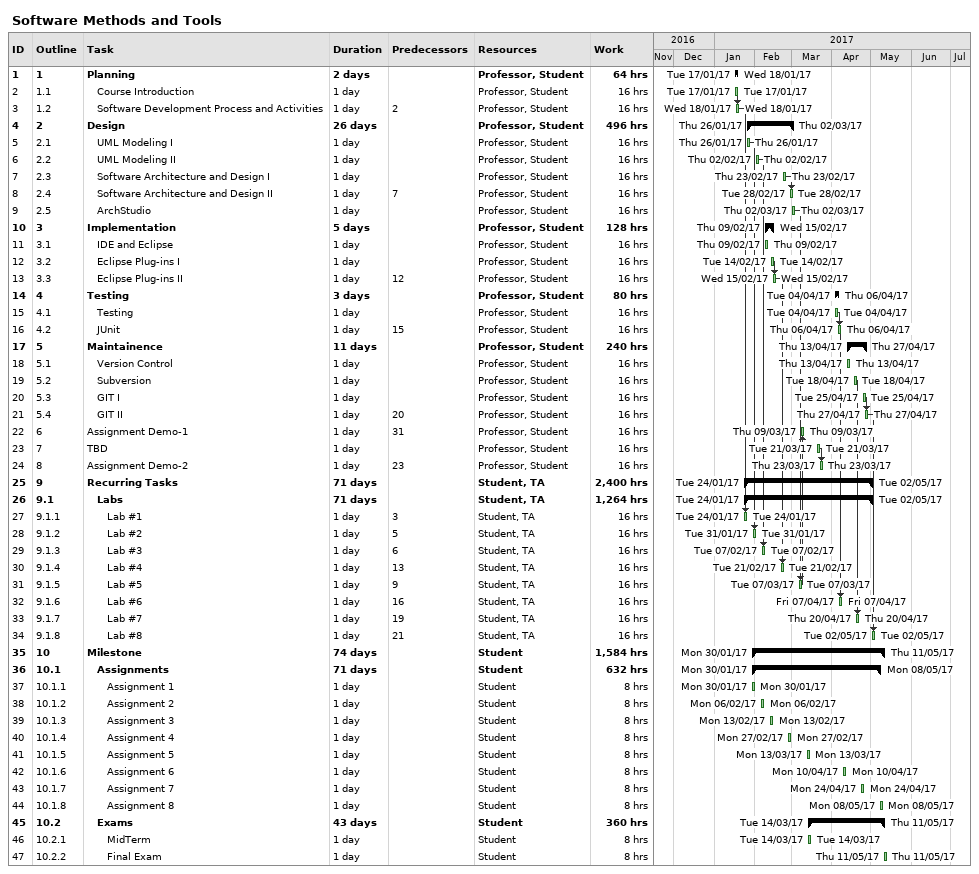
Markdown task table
Software Methods and Tools

| ID | WBS | Task | Duration | Start | Finish | Predecessors | Resources | Work (h) |
|---|---|---|---|---|---|---|---|---|
| 1 | 1 | **Planning** | 2d | 2017-01-17 | 2017-01-18 |  | Professor, Student | 64 |
| 2 | 1.1 | Course Introduction | 1d | 2017-01-17 | 2017-01-17 |  | Professor, Student | 16 |
| 3 | 1.2 | Software Development Process and Activities | 1d | 2017-01-18 | 2017-01-18 | 2 | Professor, Student | 16 |
| 4 | 2 | **Design** | 26d | 2017-01-26 | 2017-03-02 |  | Professor, Student | 496 |
| 5 | 2.1 | UML Modeling I | 1d | 2017-01-26 | 2017-01-26 |  | Professor, Student | 16 |
| 6 | 2.2 | UML Modeling II | 1d | 2017-02-02 | 2017-02-02 |  | Professor, Student | 16 |
| 7 | 2.3 | Software Architecture and Design I | 1d | 2017-02-23 | 2017-02-23 |  | Professor, Student | 16 |
| 8 | 2.4 | Software Architecture and Design II | 1d | 2017-02-28 | 2017-02-28 | 7 | Professor, Student | 16 |
| 9 | 2.5 | ArchStudio | 1d | 2017-03-02 | 2017-03-02 |  | Professor, Student | 16 |
| 10 | 3 | **Implementation** | 5d | 2017-02-09 | 2017-02-15 |  | Professor, Student | 128 |
| 11 | 3.1 | IDE and Eclipse | 1d | 2017-02-09 | 2017-02-09 |  | Professor, Student | 16 |
| 12 | 3.2 | Eclipse Plug-ins I | 1d | 2017-02-14 | 2017-02-14 |  | Professor, Student | 16 |
| 13 | 3.3 | Eclipse Plug-ins II | 1d | 2017-02-15 | 2017-02-15 | 12 | Professor, Student | 16 |
| 14 | 4 | **Testing** | 3d | 2017-04-04 | 2017-04-06 |  | Professor, Student | 80 |
| 15 | 4.1 | Testing | 1d | 2017-04-04 | 2017-04-04 |  | Professor, Student | 16 |
| 16 | 4.2 | JUnit | 1d | 2017-04-06 | 2017-04-06 | 15 | Professor, Student | 16 |
| 17 | 5 | **Maintainence** | 11d | 2017-04-13 | 2017-04-27 |  | Professor, Student | 240 |
| 18 | 5.1 | Version Control | 1d | 2017-04-13 | 2017-04-13 |  | Professor, Student | 16 |
| 19 | 5.2 | Subversion | 1d | 2017-04-18 | 2017-04-18 |  | Professor, Student | 16 |
| 20 | 5.3 | GIT I | 1d | 2017-04-25 | 2017-04-25 |  | Professor, Student | 16 |
| 21 | 5.4 | GIT II | 1d | 2017-04-27 | 2017-04-27 | 20 | Professor, Student | 16 |
| 22 | 6 | Assignment Demo-1 | 1d | 2017-03-09 | 2017-03-09 | 31 | Professor, Student | 16 |
| 23 | 7 | TBD | 1d | 2017-03-21 | 2017-03-21 |  | Professor, Student | 16 |
| 24 | 8 | Assignment Demo-2 | 1d | 2017-03-23 | 2017-03-23 | 23 | Professor, Student | 16 |
| 25 | 9 | **Recurring Tasks** | 71d | 2017-01-24 | 2017-05-02 |  | Student, TA | 2400 |
| 26 | 9.1 | **Labs** | 71d | 2017-01-24 | 2017-05-02 |  | Student, TA | 1264 |
| 27 | 9.1.1 | Lab #1 | 1d | 2017-01-24 | 2017-01-24 | 3 | Student, TA | 16 |
| 28 | 9.1.2 | Lab #2 | 1d | 2017-01-31 | 2017-01-31 | 5 | Student, TA | 16 |
| 29 | 9.1.3 | Lab #3 | 1d | 2017-02-07 | 2017-02-07 | 6 | Student, TA | 16 |
| 30 | 9.1.4 | Lab #4 | 1d | 2017-02-21 | 2017-02-21 | 13 | Student, TA | 16 |
| 31 | 9.1.5 | Lab #5 | 1d | 2017-03-07 | 2017-03-07 | 9 | Student, TA | 16 |
| 32 | 9.1.6 | Lab #6 | 1d | 2017-04-07 | 2017-04-07 | 16 | Student, TA | 16 |
| 33 | 9.1.7 | Lab #7 | 1d | 2017-04-20 | 2017-04-20 | 19 | Student, TA | 16 |
| 34 | 9.1.8 | Lab #8 | 1d | 2017-05-02 | 2017-05-02 | 21 | Student, TA | 16 |
| 35 | 10 | **Milestone** | 74d | 2017-01-30 | 2017-05-11 |  | Student | 1584 |
| 36 | 10.1 | **Assignments** | 71d | 2017-01-30 | 2017-05-08 |  | Student | 632 |
| 37 | 10.1.1 | Assignment 1 | 1d | 2017-01-30 | 2017-01-30 |  | Student | 8 |
| 38 | 10.1.2 | Assignment 2 | 1d | 2017-02-06 | 2017-02-06 |  | Student | 8 |
| 39 | 10.1.3 | Assignment 3 | 1d | 2017-02-13 | 2017-02-13 |  | Student | 8 |
| 40 | 10.1.4 | Assignment 4 | 1d | 2017-02-27 | 2017-02-27 |  | Student | 8 |
| 41 | 10.1.5 | Assignment 5 | 1d | 2017-03-13 | 2017-03-13 |  | Student | 8 |
| 42 | 10.1.6 | Assignment 6 | 1d | 2017-04-10 | 2017-04-10 |  | Student | 8 |
| 43 | 10.1.7 | Assignment 7 | 1d | 2017-04-24 | 2017-04-24 |  | Student | 8 |
| 44 | 10.1.8 | Assignment 8 | 1d | 2017-05-08 | 2017-05-08 |  | Student | 8 |
| 45 | 10.2 | **Exams** | 43d | 2017-03-14 | 2017-05-11 |  | Student | 360 |
| 46 | 10.2.1 | MidTerm | 1d | 2017-03-14 | 2017-03-14 |  | Student | 8 |
| 47 | 10.2.2 | Final Exam | 1d | 2017-05-11 | 2017-05-11 |  | Student | 8 |
